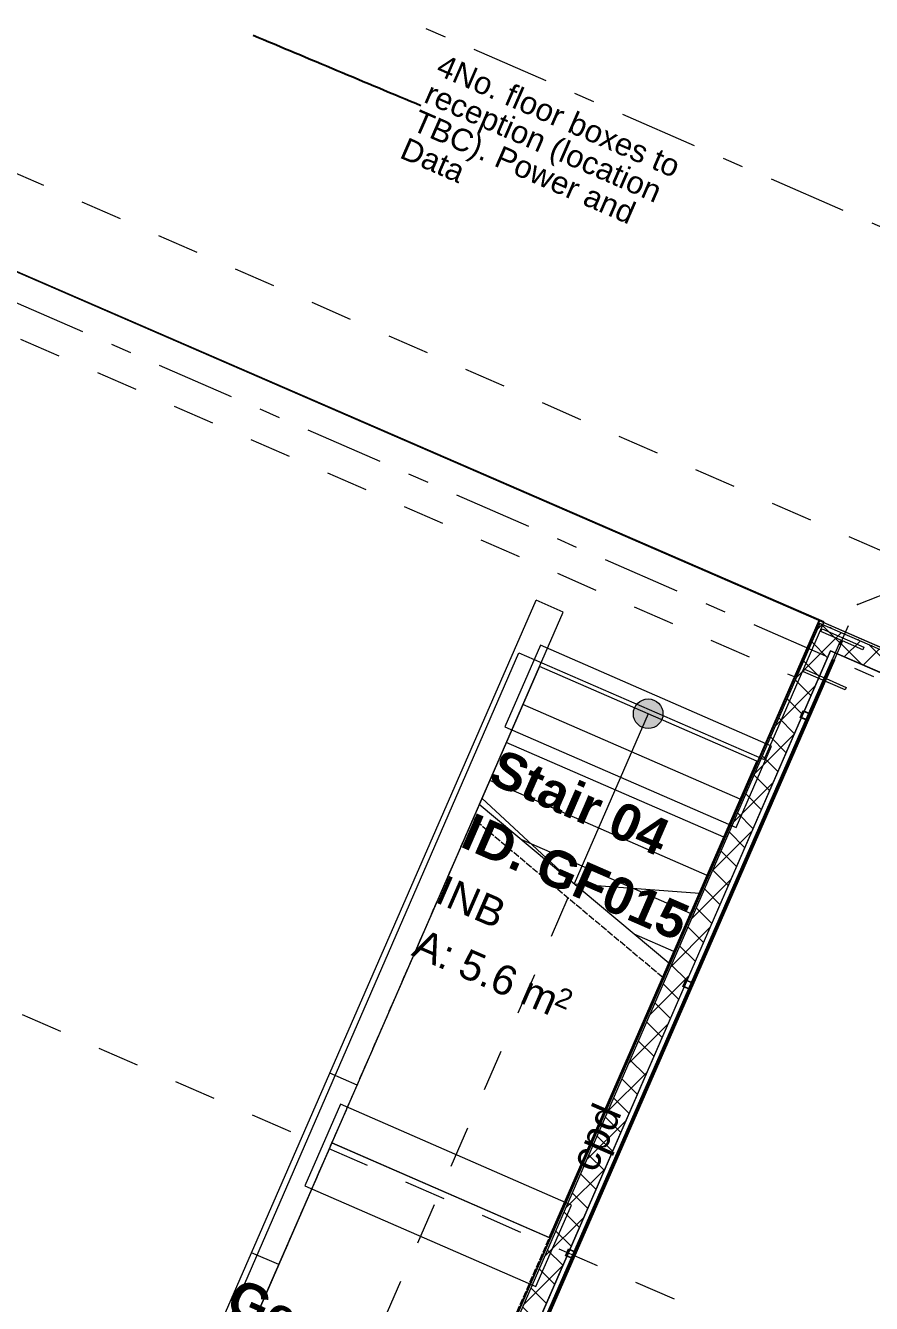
# Model space of a CAD drawing. Header units: millimetres. Extents: x -89663 to 74273, y -103666 to 18539.
# Drawn here: x -18609 to -12902, y -35279 to -26662 of the extents above; entities that cross this region are included whole.
import ezdxf
from ezdxf.enums import TextEntityAlignment as Align

# ---------------------------------------------------------------- set-up
doc = ezdxf.new("R2010")
doc.units = ezdxf.units.MM
doc.header["$MEASUREMENT"] = 0
for name, pattern in [('Dashed', [564.444447, 282.222223, -282.222223]), ('Double Dashed', [1093.611073, 529.166651, -211.666656, 141.111112, -211.666656]), ('Hidden Line', [55, 45, -10])]:
    doc.linetypes.add(name, pattern=pattern)
for name, color, linetype, lineweight in [('A-20-M_Floor_Slab_Pen_No__1', 7, 'Continuous', 13), ('A-95-MC_Marker_Section_P2.Marker_Pen_No__1', 7, 'Continuous', 13), ('COLUMN.IFC Import_Pen_No__2', 8, 'Continuous', 15), ('New_A-20-M_Floor_Slab_Pen_No__89', 8, 'Continuous', 20), ('New_A-25-M_Wall_Int_Pen_No__1', 7, 'Continuous', 13), ('New_A-25-M_Wall_Int_Pen_No__93', 8, 'Continuous', 13), ('New_A-30-M_Stair_Pen_No__1', 7, 'Continuous', 13), ('New_A-30-M_Stair_Pen_No__2', 8, 'Continuous', 15), ('New_A-95-P_Drawing_Pen_No__1', 7, 'Continuous', 13), ('New_A-95-P_Drawing_Pen_No__156', 5, 'Continuous', 50), ('New_A-95-P_Text_1_50_GA_Pen_No__1', 7, 'Continuous', 13), ('New_A-95-P_Text_1_50_GA_Pen_No__85', 8, 'Continuous', 20), ('New_ArchiCAD Zone Stamps_Pen_No__6', 7, 'Continuous', 35), ('New_ArchiCAD Zone Stamps_Pen_No__9', 7, 'Continuous', 13)]:
    doc.layers.add(name, color=color, linetype=linetype, lineweight=lineweight)
for name, color, linetype in [('A-95-MC_Marker_Section_P2.Marker', 7, 'Continuous'), ('COLUMN.IFC Import', 7, 'Continuous'), ('New_A-05-M_Gross_Int_Catering', 7, 'Continuous'), ('New_A-05-M_Gross_Int_Circulation', 7, 'Continuous'), ('New_A-05-M_Gross_Int_Plant', 7, 'Continuous'), ('New_A-15-MG_Structural_Grid_Phase_2', 7, 'Continuous'), ('New_A-20-M_Floor_Slab', 7, 'Continuous'), ('New_A-25-M_Wall_Int', 7, 'Continuous')]:
    doc.layers.add(name, color=color, linetype=linetype)
for name, color, linetype, lineweight, true_color in [('New_A-05-M_Gross_Int_Catering_Pen_No__74', 7, 'Continuous', 20, 0x606060), ('New_A-05-M_Gross_Int_Circulation_Pen_No__74', 7, 'Continuous', 20, 0x606060), ('New_A-05-M_Gross_Int_Plant_Pen_No__74', 7, 'Continuous', 20, 0x606060), ('New_A-15-MG_Structural_Grid_Phase_2_Pen_No__222', 7, 'Continuous', 13, 0x65af33), ('New_A-25-M_Wall_Int_Pen_No__107', 7, 'Continuous', 15, 0xa6a6a6), ('New_A-95-P_Text_1_50_GA_Pen_No__61', 7, 'Continuous', 20, 0x6a6a6a)]:
    doc.layers.add(name, color=color, linetype=linetype, lineweight=lineweight, true_color=true_color)
doc.styles.add('GENERATED_STYLE_1', font='')
doc.styles.add('GENERATED_STYLE_3', font='')
doc.styles.add('GENERATED_STYLE_4', font='')
doc.styles.get('GENERATED_STYLE_1').set_extended_font_data('Arial', bold=True)
doc.styles.get('GENERATED_STYLE_3').set_extended_font_data('Arial')
doc.styles.get('GENERATED_STYLE_4').set_extended_font_data('Swis721 BT')
doc.linetypes.add('Double Slash', pattern='A,0,[3,EC-MA-00-GF-DR-A-00363 Phase 2 Lecture Theatre Ground floor GA-S2-P171.Shx,S=15.679012,R=0,X=0,Y=0],-1975.555563,0', length=1975.555563)
doc.dimstyles.new('GENERATED_STYLE__6', dxfattribs={"dimtxt": 0.18, "dimasz": 182.4, "dimexe": 0.18, "dimexo": 0.0625, "dimgap": 0.09, "dimtad": 0, "dimtih": 1, "dimtoh": 1, "dimdec": 4, "dimzin": 0, "dimdsep": 46, "dimcen": 0.09, "dimadec": 0, "dimazin": 0, "dimtfac": 1, "dimtdec": 4, "dimtmove": 0, "dimatfit": 3, "dimldrblk": 'ARROWHEAD_5', "dimfxl": 1, "dimtolj": 1, "dimtzin": 0, "dimarcsym": 0})
pattern_1 = [(45, (0, 0), (-91.92388, 91.92388), []), (135, (0, 0), (91.92388, 91.92388), [])]

# ---------------------------------------------------------------- blocks, each defined once
blk = doc.blocks.new('Atrium South_INB 0152_2_1', base_point=(-20962.3, -37996.4))
at = {"layer": 'New_A-05-M_Gross_Int_Circulation_Pen_No__74', "linetype": 'Continuous'}
for p, q in [((-13221.8, -30682.3), (-21152.7, -27244.8)), ((-13626.7, -31612.2), (-13221.8, -30682.3)), ((-18418.9, -38109), (-15280.1, -30893)), ((-15280.1, -30893), (-13626.7, -31612.2))]:
    blk.add_line(p, q, dxfattribs=at)
at = {"layer": 'New_ArchiCAD Zone Stamps_Pen_No__6'}
for tag, height, style, p in [('ROOM_NAME', 250, 'GENERATED_STYLE_1', (-21498.1, -36566.4)), ('zoneNameLine2', 250, 'GENERATED_STYLE_1', (-21686.5, -36998.5)), ('ROOM_NUMBER', 200, 'GENERATED_STYLE_3', (-21875, -37419.2)), ('measuredAreaCode', 200, 'GENERATED_STYLE_3', (-22032, -37779.3)), ('DUMMY_649', 200, 'GENERATED_STYLE_3', (-21724.6, -37913.3)), ('DUMMY_650', 200, 'GENERATED_STYLE_3', (-21095.4, -38187.7)), ('DUMMY_651', 133.3, 'GENERATED_STYLE_3', (-20816.1, -38294.2))]:
    blk.add_attdef(tag, text='', height=height, rotation=336.44041, dxfattribs=dict(at, style=style)).set_placement(p, align=Align.TOP_LEFT)
blk = doc.blocks.new('Reception _ Foyer_INB 0101_5_1', base_point=(-14362.8, -24718.3))
at = {"layer": 'New_A-05-M_Gross_Int_Circulation_Pen_No__74', "linetype": 'Continuous'}
blk.add_line((-21151.8, -27245.1), (-10301.7, -31955.6), dxfattribs=at)
at = {"layer": 'New_ArchiCAD Zone Stamps_Pen_No__6'}
for tag, height, style, p in [('ROOM_NAME', 250, 'GENERATED_STYLE_1', (-15222, -23147.2)), ('zoneNameLine2', 250, 'GENERATED_STYLE_1', (-15410.4, -23579.3)), ('ROOM_NUMBER', 200, 'GENERATED_STYLE_3', (-15598.9, -24000)), ('measuredAreaCode', 200, 'GENERATED_STYLE_3', (-15755.9, -24360.1)), ('DUMMY_649', 200, 'GENERATED_STYLE_3', (-15448.5, -24494.2)), ('DUMMY_650', 200, 'GENERATED_STYLE_3', (-14819.3, -24768.5)), ('DUMMY_651', 133.3, 'GENERATED_STYLE_3', (-14540, -24875.1))]:
    blk.add_attdef(tag, text='', height=height, rotation=336.44041, dxfattribs=dict(at, style=style)).set_placement(p, align=Align.TOP_LEFT)
blk = doc.blocks.new('Food Prep._INB 0310_30_1', base_point=(-12188.2, -37086.3))
at = {"layer": 'New_A-05-M_Gross_Int_Catering_Pen_No__74', "linetype": 'Continuous'}
for p, q in [((-13178.6, -30878.3), (-15448, -36082.7)), ((-7147.4, -33508.2), (-13178.6, -30878.3))]:
    blk.add_line(p, q, dxfattribs=at)
at = {"layer": 'New_ArchiCAD Zone Stamps_Pen_No__9'}
for tag, height, style, p in [('ROOM_NAME', 250, 'GENERATED_STYLE_1', (-12549.5, -35732.3)), ('zoneNameLine2', 250, 'GENERATED_STYLE_1', (-12737.9, -36164.5)), ('ROOM_NUMBER', 200, 'GENERATED_STYLE_3', (-12926.4, -36585.2)), ('measuredAreaCode', 200, 'GENERATED_STYLE_3', (-13083.4, -36945.3)), ('DUMMY_649', 200, 'GENERATED_STYLE_3', (-12776, -37079.3)), ('DUMMY_650', 200, 'GENERATED_STYLE_3', (-12286.7, -37292.7)), ('DUMMY_651', 133.3, 'GENERATED_STYLE_3', (-12007.4, -37399.3))]:
    blk.add_attdef(tag, text='', height=height, rotation=336.44041, dxfattribs=dict(at, style=style)).set_placement(p, align=Align.TOP_LEFT)
blk = doc.blocks.new('Stair 04_INB _32_1', base_point=(-15132.3, -32846))
at = {"layer": 'New_A-05-M_Gross_Int_Circulation_Pen_No__74', "linetype": 'Continuous'}
for p, q in [((-15141.8, -30983.4), (-16542.6, -34195.7)), ((-13675.2, -31622.9), (-15141.8, -30983.4)), ((-15075.9, -34835.2), (-13675.2, -31622.9)), ((-16542.6, -34195.7), (-15075.9, -34835.2))]:
    blk.add_line(p, q, dxfattribs=at)
at = {"layer": 'New_ArchiCAD Zone Stamps_Pen_No__9'}
for tag, height, style, p in [('ROOM_NAME', 250, 'GENERATED_STYLE_1', (-15397.9, -31533.8)), ('zoneNameLine2', 250, 'GENERATED_STYLE_1', (-15586.3, -31965.9)), ('ROOM_NUMBER', 200, 'GENERATED_STYLE_3', (-15774.8, -32386.6)), ('measuredAreaCode', 200, 'GENERATED_STYLE_3', (-15931.8, -32746.7)), ('DUMMY_649', 200, 'GENERATED_STYLE_3', (-15624.4, -32880.8)), ('DUMMY_650', 200, 'GENERATED_STYLE_3', (-15274.9, -33033.2)), ('DUMMY_651', 133.3, 'GENERATED_STYLE_3', (-14995.6, -33139.7))]:
    blk.add_attdef(tag, text='', height=height, rotation=336.44041, dxfattribs=dict(at, style=style)).set_placement(p, align=Align.TOP_LEFT)
blk = doc.blocks.new('Gen. Store 02_INB _33_1', base_point=(-16617, -36540))
at = {"layer": 'New_A-05-M_Gross_Int_Plant_Pen_No__74', "linetype": 'Continuous'}
for p, q in [((-16542.6, -34195.7), (-18231.7, -38069.5)), ((-15067.9, -34838.7), (-16542.6, -34195.7)), ((-16756.5, -38711.1), (-15067.9, -34838.7)), ((-18231.7, -38069.5), (-16756.5, -38711.1))]:
    blk.add_line(p, q, dxfattribs=at)
at = {"layer": 'New_ArchiCAD Zone Stamps_Pen_No__9'}
for tag, height, style, p in [('ROOM_NAME', 250, 'GENERATED_STYLE_1', (-17170.7, -35102)), ('zoneNameLine2', 250, 'GENERATED_STYLE_1', (-17359.1, -35534.2)), ('ROOM_NUMBER', 200, 'GENERATED_STYLE_3', (-17547.6, -35954.9)), ('measuredAreaCode', 200, 'GENERATED_STYLE_3', (-17704.6, -36315)), ('DUMMY_649', 200, 'GENERATED_STYLE_3', (-17397.2, -36449)), ('DUMMY_650', 200, 'GENERATED_STYLE_3', (-17047.7, -36601.4)), ('DUMMY_651', 133.3, 'GENERATED_STYLE_3', (-16768.4, -36708))]:
    blk.add_attdef(tag, text='', height=height, rotation=336.44041, dxfattribs=dict(at, style=style)).set_placement(p, align=Align.TOP_LEFT)
blk = doc.blocks.new('Slab_46_1', base_point=(-44734.1, -52924.7))
at = {"layer": 'New_A-20-M_Floor_Slab_Pen_No__89', "linetype": 'Continuous', "flags": 128}
blk.add_lwpolyline([(-44734.1, -52924.7), (-44734.3, -52924.7, -0.179811), (-34721.5, -33027.7), (-34721.9, -33027.2), (-25959.6, -24873.2), (-20981.6, -27043.9), (-17009.6, -17934.7), (-17703.3, -17189.1), (-11222.9, -11158.5), (-10852.6, -11556.4), (-2918.7, -4173.2), (921.4, -599.8), (3259.5, -1619.3), (2636.4, -2195.9), (2144.4, -3324.3), (-4596.3, -18782.9), (-10337.1, -31948.3), (-13252, -30677.2), (-20095.3, -46371.2, -0.415568), (-30017.2, -50195.9), (-38342, -69287.7, -0.234037), (-41521.4, -64901.1, -0.022084), (-42146.9, -60901.4), (-44895.7, -59706.6, -0.043731)], format="xyb", close=True, dxfattribs=at)
blk = doc.blocks.new('Wall_60_1', base_point=(-13177.7, -30878.7))
at = {"layer": 'New_A-25-M_Wall_Int_Pen_No__107', "linetype": 'Continuous'}
h = blk.add_hatch(dxfattribs=at)
h.set_pattern_fill('Plaster_0001', color=256, style=0, pattern_type=2)
h.set_pattern_definition([(156.4404, (0, 0), (69.2305, 158.76755), [0, -100]), (156.4404, (-80.45, -59.4), (69.2305, 158.76755), [0, -100])])
h.paths.add_polyline_path([(-10337.8, -31948), (-13257.9, -30674.6), (-13250.2, -30694.4), (-10343.8, -31961.7)])
h = blk.add_hatch(dxfattribs=at)
h.set_pattern_fill('Concrete_Block_0001', color=256, style=0, pattern_type=2)
h.set_pattern_definition(pattern_1)
h.paths.add_polyline_path([(-10343.8, -31961.7), (-13250.2, -30694.4), (-13177.7, -30878.7), (-10399.8, -32090)])
at = {"layer": 'New_A-25-M_Wall_Int_Pen_No__1', "linetype": 'Continuous'}
blk.add_line((-10343.8, -31961.7), (-13250.2, -30694.4), dxfattribs=at)
at = {"layer": 'New_A-25-M_Wall_Int_Pen_No__1', "linetype": 'Continuous', "flags": 128}
for points in [[(-10337.8, -31948), (-13257.9, -30674.6)], [(-13177.7, -30878.7), (-10399.8, -32090)]]:
    blk.add_lwpolyline(points, dxfattribs=at)
blk = doc.blocks.new('Wall_64_1', base_point=(-13177.7, -30878.7))
at = {"layer": 'New_A-25-M_Wall_Int_Pen_No__107', "linetype": 'Continuous'}
h = blk.add_hatch(dxfattribs=at)
h.set_pattern_fill('Plaster_0001', color=256, style=0, pattern_type=2)
h.set_pattern_definition([(246.4733, (0, 0), (-158.80724, 69.1394), [0, -100]), (246.4733, (59.44, -80.41), (-158.80724, 69.1394), [0, -100])])
h.paths.add_polyline_path([(-13257.9, -30674.6), (-16880.9, -38996.3), (-16867.1, -39002.3), (-13250.2, -30694.4)])
h = blk.add_hatch(dxfattribs=at)
h.set_pattern_fill('Concrete_Block_0001', color=256, style=0, pattern_type=2)
h.set_pattern_definition(pattern_1)
h.paths.add_polyline_path([(-16867.1, -39002.3), (-16738.8, -39058.1), (-13177.7, -30878.7), (-13250.2, -30694.4)])
at = {"layer": 'New_A-25-M_Wall_Int_Pen_No__1', "linetype": 'Continuous'}
blk.add_line((-13250.2, -30694.4), (-16867.1, -39002.3), dxfattribs=at)
at = {"layer": 'New_A-25-M_Wall_Int_Pen_No__1', "linetype": 'Continuous', "flags": 128}
for points in [[(-13257.9, -30674.6), (-16880.9, -38996.3)], [(-16738.8, -39058.1), (-13177.7, -30878.7)]]:
    blk.add_lwpolyline(points, dxfattribs=at)
blk = doc.blocks.new('Morph_1_1')
at = {"layer": 'New_A-25-M_Wall_Int_Pen_No__93', "linetype": 'Continuous', "flags": 128}
for points in [[(-16555.7, -33726.9), (-15164.8, -30537)], [(-14981.4, -30617), (-15164.8, -30537)], [(-16372.4, -33806.9), (-14981.4, -30617)], [(-17083.8, -34937.9), (-16555.7, -33726.9)], [(-16372.4, -33806.9), (-16555.7, -33726.9)], [(-16900.4, -35017.8), (-16372.4, -33806.9)], [(-18426.3, -38016.8), (-17083.8, -34937.9)], [(-16900.4, -35017.8), (-17083.8, -34937.9)], [(-18243, -38096.8), (-16900.4, -35017.8)], [(-18538.2, -38273.5), (-18426.3, -38016.8)], [(-18243, -38096.8), (-18426.3, -38016.8)], [(-18354.9, -38353.4), (-18243, -38096.8)], [(-18538.2, -38273.5), (-18354.9, -38353.4)]]:
    blk.add_lwpolyline(points, dxfattribs=at)
blk = doc.blocks.new('Column 91')
at = {"layer": 'COLUMN.IFC Import_Pen_No__2', "linetype": 'Continuous'}
for p, q in [((-153.7, 157.25), (153.7, 157.25)), ((-153.7, 138.55), (-153.7, 157.25)), ((-6, 138.55), (-153.7, 138.55)), ((-6, -138.55), (-6, 138.55)), ((6, 138.55), (6, -138.55)), ((153.7, 138.55), (6, 138.55)), ((153.7, 157.25), (153.7, 138.55)), ((-153.7, -138.55), (-6, -138.55)), ((-153.7, -157.25), (-153.7, -138.55)), ((153.7, -157.25), (-153.7, -157.25)), ((6, -138.55), (153.7, -138.55)), ((153.7, -138.55), (153.7, -157.25))]:
    blk.add_line(p, q, dxfattribs=at)
blk = doc.blocks.new('Discrete Accessory 1197')
at = {"layer": 'COLUMN.IFC Import_Pen_No__2', "linetype": 'Continuous'}
for p, q in [((-25, 25), (25, 25)), ((-25, -25), (-25, 25)), ((-21, 21), (-21, -21)), ((21, 21), (-21, 21)), ((21, -21), (21, 21)), ((25, 25), (25, -25)), ((25, -25), (-25, -25)), ((-21, -21), (21, -21))]:
    blk.add_line(p, q, dxfattribs=at)
blk = doc.blocks.new('Discrete Accessory 1198')
at = {"layer": 'COLUMN.IFC Import_Pen_No__2', "linetype": 'Continuous'}
for p, q in [((-25, 25), (25, 25)), ((-25, -25), (-25, 25)), ((-21, 21), (-21, -21)), ((21, 21), (-21, 21)), ((21, -21), (21, 21)), ((25, 25), (25, -25)), ((25, -25), (-25, -25)), ((-21, -21), (21, -21))]:
    blk.add_line(p, q, dxfattribs=at)
blk = doc.blocks.new('Discrete Accessory 1199')
at = {"layer": 'COLUMN.IFC Import_Pen_No__2', "linetype": 'Continuous'}
for p, q in [((-25, 25), (25, 25)), ((-25, -25), (-25, 25)), ((-21, 21), (-21, -21)), ((21, 21), (-21, 21)), ((21, -21), (21, 21)), ((25, 25), (25, -25)), ((25, -25), (-25, -25)), ((-21, -21), (21, -21))]:
    blk.add_line(p, q, dxfattribs=at)
blk = doc.blocks.new('ARROWHEAD_5')
at = {"color": 0, "linetype": 'Continuous', "lineweight": 0}
blk.add_line((0, 0), (-1, 0), dxfattribs=at)
blk.add_solid([(-1, 0.2679), (0, 0), (-1, -0.2679), (-1, 0.2679)], dxfattribs=at)
blk = doc.blocks.new('Standard grid marker_28')
at = {"layer": 'New_A-15-MG_Structural_Grid_Phase_2_Pen_No__222', "linetype": 'Double Dashed'}
blk.add_line((705.1, 0), (53258.1, 0), dxfattribs=at)
at = {"layer": 'New_A-15-MG_Structural_Grid_Phase_2_Pen_No__222', "style": 'GENERATED_STYLE_4'}
for tag, p in [('AC_MarkerText_1_0', (-500, 38.7)), ('AC_MarkerText_1_1', (54463.2, 38.7))]:
    blk.add_attdef(tag, text='', height=350, rotation=180, dxfattribs=at).set_placement(p, align=Align.MIDDLE_CENTER)
blk = doc.blocks.new('Standard grid marker_29')
at = {"layer": 'New_A-15-MG_Structural_Grid_Phase_2_Pen_No__222', "linetype": 'Double Dashed'}
blk.add_line((705.1, 0), (54601, 0), dxfattribs=at)
at = {"layer": 'New_A-15-MG_Structural_Grid_Phase_2_Pen_No__222', "style": 'GENERATED_STYLE_4'}
for tag, p in [('AC_MarkerText_1_0', (-500, 43.4)), ('AC_MarkerText_1_1', (55806.1, 43.4))]:
    blk.add_attdef(tag, text='', height=350, rotation=180, dxfattribs=at).set_placement(p, align=Align.MIDDLE_CENTER)
blk = doc.blocks.new('Standard grid marker_34')
at = {"layer": 'New_A-15-MG_Structural_Grid_Phase_2_Pen_No__222', "linetype": 'Double Dashed'}
for p, q in [((2709.9, 0), (20151.3, 0)), ((20151.3, 0), (21048.7, -897.4))]:
    blk.add_line(p, q, dxfattribs=at)
blk.add_point((20151.3, 0), dxfattribs=at)
at = {"layer": 'New_A-15-MG_Structural_Grid_Phase_2_Pen_No__222', "style": 'GENERATED_STYLE_4'}
for tag, p in [('AC_MarkerText_1_0', (-500, -861)), ('AC_MarkerText_1_1', (23361.2, -861))]:
    blk.add_attdef(tag, text='', height=350, rotation=270, dxfattribs=at).set_placement(p, align=Align.MIDDLE_CENTER)
blk = doc.blocks.new('Main stair south atrium')
at = {"layer": 'New_A-30-M_Stair_Pen_No__2', "linetype": 'Continuous'}
blk.add_hatch(color=256, dxfattribs=at).paths.add_polyline_path([(100, 800, 1), (-100, 800, 1)])
at = {"layer": 'New_A-30-M_Stair_Pen_No__1', "linetype": 'Continuous'}
for p, q in [((0, 1600), (1485.775, 1600)), ((0, 1600), (0, 0)), ((0, 1600), (0, 0)), ((280, 1600), (280, 0)), ((560, 1600), (560, 0)), ((840, 1600), (840, 0)), ((1250.775, 800), (970.775, 1600)), ((1485.775, 1600), (1015.775, 0)), ((1120, 1600), (1120, 354.809)), ((1400, 1600), (1400, 1308.001)), ((0, 800), (1250.775, 800)), ((1250.775, 800), (970.775, 0)), ((0, 0), (1015.775, 0))]:
    blk.add_line(p, q, dxfattribs=at)
at = {"layer": 'New_A-30-M_Stair_Pen_No__1', "linetype": 'Hidden Line'}
for p, q in [((1590, 1600), (1120, 0)), ((1590, 1600), (7760, 1600)), ((7760, 1600), (7760, 0)), ((1120, 0), (7760, 0))]:
    blk.add_line(p, q, dxfattribs=at)
at = {"layer": 'New_A-30-M_Stair_Pen_No__1', "linetype": 'Dashed'}
for p, q in [((7760, 800), (7480, 1600)), ((1355, 800), (7760, 800)), ((7760, 800), (7480, 0))]:
    blk.add_line(p, q, dxfattribs=at)
at = {"layer": 'New_A-30-M_Stair_Pen_No__1', "linetype": 'Continuous'}
blk.add_circle((0, 800), 100, dxfattribs=at)
blk = doc.blocks.new('Cutting Plane_4_1', base_point=(18850.6, -50545.4))
at = {"layer": 'A-95-MC_Marker_Section_P2.Marker_Pen_No__1', "linetype": 'Dashed'}
blk.add_line((-6471, -38635.4), (-31881.6, -27555.2), dxfattribs=at)

msp = doc.modelspace()

# ---------------------------------------------------------------- linework, layer by layer
at = {"layer": 'A-20-M_Floor_Slab_Pen_No__1', "linetype": 'Continuous', "flags": 128}
for points in [[(-15134.6, -30841.4), (-15374.4, -31391.4), (-13815.9, -32071), (-13576.1, -31521)], [(-16484, -33936), (-16723.8, -34486), (-15165.3, -35165.6), (-14925.5, -34615.6)]]:
    msp.add_lwpolyline(points, close=True, dxfattribs=at)
at = {"layer": 'New_A-95-P_Drawing_Pen_No__1', "linetype": 'Dashed'}
for p, q in [((-21228.6, -27648.5), (-13413.3, -31056.4)), ((-13413.3, -31056.4), (-13248.6, -30678.7))]:
    msp.add_line(p, q, dxfattribs=at)
at = {"layer": 'New_A-95-P_Drawing_Pen_No__1', "linetype": 'Dashed', "flags": 128}
msp.add_lwpolyline([(-6893.4, -17740.4), (-5132.1, -18508.5), (-10648, -31158.2), (-19997.8, -27081.2), (-17373.8, -21063.7), (-12667.4, -23116)], close=True, dxfattribs=at)
at = {"layer": 'New_A-95-P_Drawing_Pen_No__156', "linetype": 'Double Slash', "flags": 128}
msp.add_lwpolyline([(-16629.8, -38899.2), (-13157.7, -30936.5)], dxfattribs=at)

# ---------------------------------------------------------------- block references
at = {"layer": 'A-95-MC_Marker_Section_P2.Marker'}
msp.add_blockref('Cutting Plane_4_1', (18850.6, -50545.4), dxfattribs=at)
at = {"layer": 'COLUMN.IFC Import', "linetype": 'Continuous', "zscale": 1000}
for name, p, rotation in [('Column 91', (-13157.8, -30936.7), 336.4404115839877), ('Discrete Accessory 1197', (-13349.8, -31314.5), 246.4404115839877), ('Discrete Accessory 1198', (-14141.2, -33129.4), 246.4404115839877), ('Discrete Accessory 1199', (-14932.6, -34944.4), 246.4404115839877)]:
    msp.add_blockref(name, p, dxfattribs=dict(at, rotation=rotation))
at = {"layer": 'New_A-05-M_Gross_Int_Catering', "linetype": 'Continuous'}
msp.add_blockref('Food Prep._INB 0310_30_1', (-12188.2, -37086.3), dxfattribs=at)
at = {"layer": 'New_A-05-M_Gross_Int_Circulation', "linetype": 'Continuous'}
for name, p in [('Reception _ Foyer_INB 0101_5_1', (-14362.8, -24718.3)), ('Atrium South_INB 0152_2_1', (-20962.3, -37996.4))]:
    msp.add_blockref(name, p, dxfattribs=at)
ref = msp.add_blockref('Stair 04_INB _32_1', (-15132.3, -32846), dxfattribs=at)
ref.add_attrib('ROOM_NAME', 'Stair 04', dxfattribs={"layer": 'New_ArchiCAD Zone Stamps_Pen_No__9', "color": 7, "height": 250, "rotation": 336.44041, "style": 'GENERATED_STYLE_1'}).set_placement((-15397.9, -31533.8), align=Align.TOP_LEFT)
ref.add_attrib('ROOM_NUMBER', 'INB ', dxfattribs={"layer": 'New_ArchiCAD Zone Stamps_Pen_No__9', "color": 7, "height": 200, "rotation": 336.44041, "style": 'GENERATED_STYLE_3'}).set_placement((-15774.8, -32386.6), align=Align.TOP_LEFT)
ref.add_attrib('zoneNameLine2', 'ID. GF015', dxfattribs={"layer": 'New_ArchiCAD Zone Stamps_Pen_No__9', "color": 7, "height": 250, "rotation": 336.44041, "style": 'GENERATED_STYLE_1'}).set_placement((-15586.3, -31965.9), align=Align.TOP_LEFT)
ref.add_attrib('measuredAreaCode', 'A: ', dxfattribs={"layer": 'New_ArchiCAD Zone Stamps_Pen_No__9', "color": 7, "height": 200, "rotation": 336.44041, "style": 'GENERATED_STYLE_3'}).set_placement((-15931.8, -32746.7), align=Align.TOP_LEFT)
ref.add_attrib('DUMMY_649', '5.6', dxfattribs={"layer": 'New_ArchiCAD Zone Stamps_Pen_No__9', "color": 7, "height": 200, "rotation": 336.44041, "style": 'GENERATED_STYLE_3'}).set_placement((-15624.4, -32880.8), align=Align.TOP_LEFT)
ref.add_attrib('DUMMY_650', ' m', dxfattribs={"layer": 'New_ArchiCAD Zone Stamps_Pen_No__9', "color": 7, "height": 200, "rotation": 336.44041, "style": 'GENERATED_STYLE_3'}).set_placement((-15274.9, -33033.2), align=Align.TOP_LEFT)
ref.add_attrib('DUMMY_651', '2', dxfattribs={"layer": 'New_ArchiCAD Zone Stamps_Pen_No__9', "color": 7, "height": 133.3, "rotation": 336.44041, "style": 'GENERATED_STYLE_3'}).set_placement((-14995.6, -33139.7), align=Align.TOP_LEFT)
at = {"layer": 'New_A-05-M_Gross_Int_Plant', "linetype": 'Continuous'}
ref = msp.add_blockref('Gen. Store 02_INB _33_1', (-16617, -36540), dxfattribs=at)
ref.add_attrib('ROOM_NAME', 'Gen. Store 02', dxfattribs={"layer": 'New_ArchiCAD Zone Stamps_Pen_No__9', "color": 7, "height": 250, "rotation": 336.44041, "style": 'GENERATED_STYLE_1'}).set_placement((-17170.7, -35102), align=Align.TOP_LEFT)
ref.add_attrib('ROOM_NUMBER', 'INB ', dxfattribs={"layer": 'New_ArchiCAD Zone Stamps_Pen_No__9', "color": 7, "height": 200, "rotation": 336.44041, "style": 'GENERATED_STYLE_3'}).set_placement((-17547.6, -35954.9), align=Align.TOP_LEFT)
ref.add_attrib('zoneNameLine2', 'ID. GF043', dxfattribs={"layer": 'New_ArchiCAD Zone Stamps_Pen_No__9', "color": 7, "height": 250, "rotation": 336.44041, "style": 'GENERATED_STYLE_1'}).set_placement((-17359.1, -35534.2), align=Align.TOP_LEFT)
ref.add_attrib('measuredAreaCode', 'A: ', dxfattribs={"layer": 'New_ArchiCAD Zone Stamps_Pen_No__9', "color": 7, "height": 200, "rotation": 336.44041, "style": 'GENERATED_STYLE_3'}).set_placement((-17704.6, -36315), align=Align.TOP_LEFT)
ref.add_attrib('DUMMY_649', '6.8', dxfattribs={"layer": 'New_ArchiCAD Zone Stamps_Pen_No__9', "color": 7, "height": 200, "rotation": 336.44041, "style": 'GENERATED_STYLE_3'}).set_placement((-17397.2, -36449), align=Align.TOP_LEFT)
ref.add_attrib('DUMMY_650', ' m', dxfattribs={"layer": 'New_ArchiCAD Zone Stamps_Pen_No__9', "color": 7, "height": 200, "rotation": 336.44041, "style": 'GENERATED_STYLE_3'}).set_placement((-17047.7, -36601.4), align=Align.TOP_LEFT)
ref.add_attrib('DUMMY_651', '2', dxfattribs={"layer": 'New_ArchiCAD Zone Stamps_Pen_No__9', "color": 7, "height": 133.3, "rotation": 336.44041, "style": 'GENERATED_STYLE_3'}).set_placement((-16768.4, -36708), align=Align.TOP_LEFT)
at = {"layer": 'New_A-15-MG_Structural_Grid_Phase_2', "color": 8, "linetype": 'Continuous', "lineweight": 15, "zscale": 1000}
for name, p, rotation in [('Standard grid marker_28', (22639.6, -43491.3), 156.4404115839929), ('Standard grid marker_29', (21520.4, -46057.9), 156.4404115839929), ('Standard grid marker_34', (-21050.7, -49037.7), 66.44041158399293)]:
    msp.add_blockref(name, p, dxfattribs=dict(at, rotation=rotation))
at = {"layer": 'New_A-20-M_Floor_Slab', "color": 8, "linetype": 'Continuous', "lineweight": 20}
msp.add_blockref('Slab_46_1', (-44734.1, -52924.7), dxfattribs=at)
at = {"layer": 'New_A-25-M_Wall_Int', "linetype": 'Continuous', "lineweight": 0}
msp.add_blockref('Morph_1_1', (0, 0), dxfattribs=at)
at = {"layer": 'New_A-25-M_Wall_Int', "color": 250, "lineweight": 50, "true_color": 0x2a2a2a}
for name in ['Wall_64_1', 'Wall_60_1']:
    msp.add_blockref(name, (-13177.7, -30878.7), dxfattribs=at)
at = {"layer": 'New_A-30-M_Stair_Pen_No__1', "linetype": 'Continuous', "zscale": 1000, "rotation": 246.4404115839988}
msp.add_blockref('Main stair south atrium', (-15141.8, -30983.4), dxfattribs=at)

# ---------------------------------------------------------------- texts
at = {"layer": 'New_A-95-P_Text_1_50_GA_Pen_No__1', "linetype": 'Continuous', "insert": (-15941, -27201.5), "char_height": 150, "width": 1942.397, "attachment_point": 4, "rotation": 336.44041, "line_spacing_factor": 0.816652, "style": 'GENERATED_STYLE_4'}
msp.add_mtext('\\A1;{\\fSwis721 BT|b0|i0|c0|p34;4No. floor boxes to reception (location TBC). Power and Data}', dxfattribs=at)
at = {"layer": 'New_A-95-P_Text_1_50_GA_Pen_No__61', "linetype": 'Continuous', "insert": (-14857.2, -34118.9), "char_height": 200, "attachment_point": 2, "rotation": 66.44041, "style": 'GENERATED_STYLE_4'}
msp.add_mtext('\\A1;{\\fSwis721 BT|b0|i0|c0|p34;cpd}', dxfattribs=at)

# ---------------------------------------------------------------- leaders
at = {"layer": 'New_A-95-P_Text_1_50_GA_Pen_No__85', "linetype": 'Continuous', "path_type": 1, "annotation_type": 0, "has_hookline": 1, "hookline_direction": 0, "text_width": 1914.3, "horizontal_direction": (0.916645, -0.399703, 0)}
msp.add_leader([(-17073.1, -26727.3), (-15941, -27201.5)], dimstyle='GENERATED_STYLE__6', dxfattribs=at)

doc.saveas('drawing.dxf')
